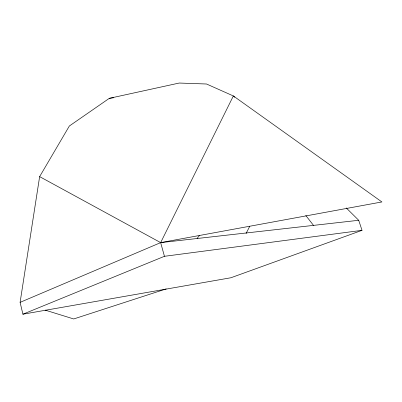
<?xml version="1.0" encoding="UTF-8"?>
<svg xmlns="http://www.w3.org/2000/svg" width="402" height="402" viewBox="0 0 402 402"><rect width="100%" height="100%" fill="white"/><g stroke="black" fill="none" stroke-linecap="round" stroke-linejoin="round"><path stroke-width="0.6" d="M20.1 302.359L39.637 176.624L69.355 126.002L109.314 98.329L179.237 83.038L206.543 84.008L233.351 95.947L381.9 201.95L160.654 242.622L20.1 302.359L22.914 314.203L230.904 277.757L362.026 230.331L358.71 220.286L346.263 207.94M246.099 233.461L249.783 226.18M197.086 238.517L199.387 235.572M22.914 314.203L164.448 256.3L362.026 230.331M166.207 288.907L73.722 318.962L45.124 310.108M109.314 98.329L113.645 97.741M358.71 220.286L160.654 242.622L39.637 176.624M234.683 97.274L233.351 95.947L160.654 242.622L164.448 256.3M305.806 215.477L313.505 225.386"/></g></svg>
